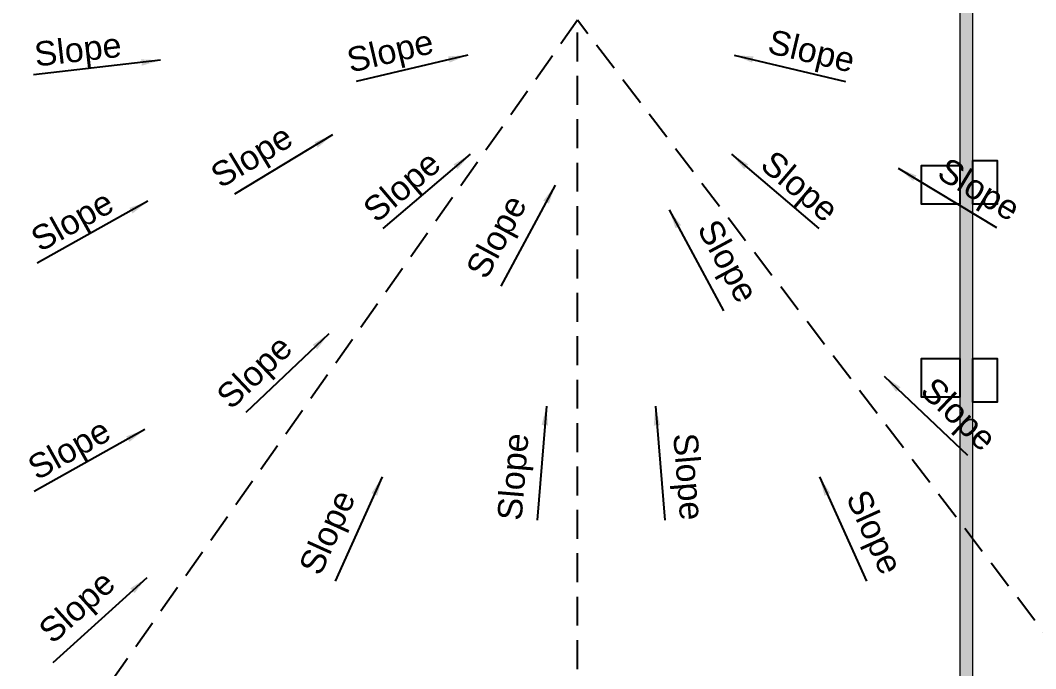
# Model space of a CAD drawing. Extents: x 7897917 to 8423973, y -6487334 to -6173396.
# Drawn here: x 8279305 to 8295101, y -6458055 to -6447970 of the extents above; entities that cross this region are included whole.
import ezdxf

# ---------------------------------------------------------------- set-up
doc = ezdxf.new("R2010")
doc.units = 0
doc.header["$LTSCALE"] = 600
doc.header["$MEASUREMENT"] = 0
doc.linetypes.add('HIDDEN', pattern=[0.375, 0.25, -0.125])
for name, color, linetype in [('A-text', 7, 'CONTINUOUS'), ('Exp.Joint', 104, 'CONTINUOUS'), ('LA-column', 3, 'CONTINUOUS'), ('Ridge', 53, 'CONTINUOUS'), ('Valley', 7, 'CONTINUOUS')]:
    doc.layers.add(name, color=color, linetype=linetype)
doc.styles.add('ARIAL', font='arial.ttf')
doc.styles.add('ROMANS', font='romans.shx')
doc.dimstyles.new('MM', dxfattribs={"dimscale": 0, "dimtxt": 200, "dimasz": 150, "dimexe": 40, "dimexo": 50, "dimgap": 50, "dimtad": 1, "dimdec": 0, "dimzin": 0, "dimdsep": 46, "dimtxsty": 'ROMANS', "dimblk": 'OBLIQUE', "dimcen": 0.09, "dimdle": 40, "dimclrd": 5, "dimclre": 5, "dimclrt": 6, "dimadec": 0, "dimazin": 0, "dimtfac": 1, "dimtdec": 0, "dimtofl": 0, "dimtmove": 0, "dimatfit": 3, "dimfxl": 1, "dimfrac": 2, "dimtolj": 1, "dimtzin": 0, "dimarcsym": 0})

msp = doc.modelspace()

# ---------------------------------------------------------------- hatches: boundary and pattern name
at = {"layer": 'Exp.Joint', "linetype": 'HIDDEN'}
msp.add_hatch(color=256, dxfattribs=at).paths.add_polyline_path([(8294122.296, -6340914.893), (8293922.296, -6340914.893), (8293922.296, -6462283.74), (8294122.296, -6462283.74)])

# ---------------------------------------------------------------- linework, layer by layer
at = {"layer": 'Exp.Joint', "linetype": 'HIDDEN', "const_width": 20, "elevation": -11172.955}
msp.add_lwpolyline([(8294122.296, -6340914.893), (8293922.296, -6340914.893), (8293922.296, -6462283.74), (8294122.296, -6462283.74)], close=True, dxfattribs=at)
at = {"layer": 'LA-column', "color": 8, "flags": 128}
for points, elevation in [([(8294122.301, -6450150.039), (8294502.301, -6450150.039), (8294502.301, -6450830.039), (8294122.301, -6450830.039)], 10.308), ([(8293922.301, -6450830.039), (8293322.301, -6450830.039), (8293322.301, -6450230.039), (8293922.301, -6450230.039)], 10.308), ([(8293922.301, -6453830.116), (8293322.301, -6453830.116), (8293322.301, -6453230.116), (8293922.301, -6453230.116)], 10.117), ([(8294122.301, -6453230.118), (8294502.301, -6453230.118), (8294502.301, -6453910.118), (8294122.301, -6453910.118)], 5.603)]:
    msp.add_lwpolyline(points, close=True, dxfattribs=dict(at, elevation=elevation))
at = {"layer": 'Ridge', "linetype": 'HIDDEN', "ltscale": 3, "elevation": 2.894}
msp.add_lwpolyline([(8287974.891, -6461435.283), (8287974.891, -6447970.144)], dxfattribs=at)
at = {"layer": 'Valley', "linetype": 'HIDDEN', "ltscale": 3, "elevation": 2.894}
msp.add_lwpolyline([(8297952.294, -6461065.147), (8287974.891, -6447970.144), (8279173.273, -6460445.146)], dxfattribs=at)

# ---------------------------------------------------------------- texts
at = {"layer": 'A-text', "color": 0, "lineweight": 15, "style": 'ARIAL'}
for rotation, p in [(6.5305892, (8279545.754, -6448689.684, 2.894)), (13.2881488, (8284439.972, -6448786.508, 2.894)), (346.7118512, (8290909.997, -6448473.886, 2.894)), (31.1329185, (8282418.716, -6450592.851, 2.894)), (40.3198011, (8284843.768, -6451134.809, 2.894)), (319.6801988, (8290792.891, -6450254.738, 2.894)), (328.8670815, (8293543.173, -6450408.044, 2.894)), (29.2097132, (8279610.879, -6451581.241, 2.894)), (61.6509877, (8286553.554, -6452019.882, 2.894)), (298.3490123, (8289826.925, -6451206.227, 2.894)), (43.5133385, (8282581.95, -6454039.899, 2.894)), (316.4866615, (8293283.683, -6453763.658, 2.894)), (29.2097132, (8279562.478, -6455133.449, 2.894)), (85.3023459, (8287101.883, -6455761.708, 2.894)), (274.6976541, (8289460.402, -6454406.155, 2.894)), (65.6952562, (8283970.227, -6456627.748, 2.894)), (294.3047438, (8292143.637, -6455388.174, 2.894)), (42.1325411, (8279806.664, -6457684.462, 2.894))]:
    msp.add_text('Slope', height=380.16, rotation=rotation, dxfattribs=at).set_placement(p)

# ---------------------------------------------------------------- leaders
at = {"layer": 'A-text', "color": 0, "lineweight": 15}
for points in [[(8286264.897, -6448510.948, 2.894), (8284529.878, -6448920.71, 2.894)], [(8290408.78, -6448510.948, 2.894), (8292143.799, -6448920.71, 2.894)], [(8281487.264, -6448592.26, 2.894), (8279509.296, -6448818.69, 2.894)], [(8284163.342, -6449752.828, 2.894), (8282637.362, -6450674.554, 2.894)], [(8286303.955, -6450054.14, 2.894), (8284944.707, -6451207.673, 2.894)], [(8290369.722, -6450054.14, 2.894), (8291728.969, -6451207.673, 2.894)], [(8292962.77, -6450271.238, 2.894), (8294488.75, -6451192.964, 2.894)], [(8287627.041, -6450534.657, 2.894), (8286780.518, -6452103.604, 2.894)], [(8281288.472, -6450785.005, 2.894), (8279567.032, -6451747.468, 2.894)], [(8289399.28, -6450918.006, 2.894), (8290245.803, -6452486.953, 2.894)], [(8284105.905, -6452845.358, 2.894), (8282813.03, -6454072.823, 2.894)], [(8292746.108, -6453505.593, 2.894), (8294038.983, -6454733.058, 2.894)], [(8287489.373, -6453970.586, 2.894), (8287343.37, -6455747.346, 2.894)], [(8289184.304, -6453970.586, 2.894), (8289330.307, -6455747.346, 2.894)], [(8281240.071, -6454337.213, 2.894), (8279518.631, -6455299.676, 2.894)], [(8284936.292, -6455070.511, 2.894), (8284202.531, -6456695.254, 2.894)], [(8291737.385, -6455070.511, 2.894), (8292471.146, -6456695.254, 2.894)], [(8281271.094, -6456640.849, 2.894), (8279810.305, -6457962.28, 2.894)]]:
    msp.add_leader(points, dimstyle='MM', override={"dimscale": 1, "dimasz": 300, "dimtad": 0}, dxfattribs=at)

doc.saveas('drawing.dxf')
